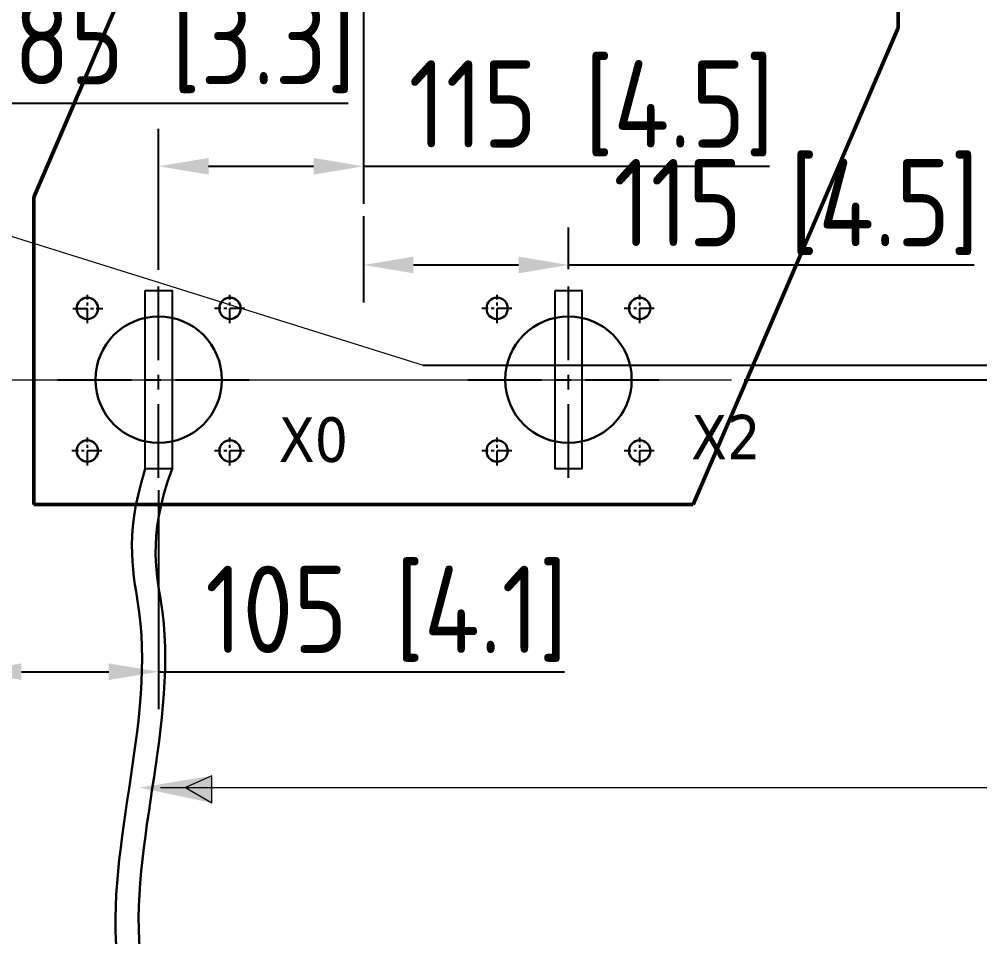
# Model space of a CAD drawing. Header units: millimetres. Extents: x 248233 to 259628, y -181361 to -174035.
# Drawn here: x 251104 to 251643, y -176645 to -176130 of the extents above; entities that cross this region are included whole.
import ezdxf

# ---------------------------------------------------------------- set-up
doc = ezdxf.new("R2010")
doc.units = ezdxf.units.MM
doc.header["$LTSCALE"] = 13
doc.linetypes.add('CENTER', pattern=[50.8, 31.75, -6.35, 6.35, -6.35])
doc.linetypes.add('CENTERX2', pattern=[101.6, 63.5, -12.7, 12.7, -12.7])
for name, color, linetype in [('1', 4, 'Continuous'), ('3中心线层', 1, 'CENTER'), ('粗实线', 4, 'Continuous')]:
    doc.layers.add(name, color=color, linetype=linetype)
for name, color, linetype, lineweight in [('2细实线', 3, 'Continuous', 20), ('标注、文本', 3, 'Continuous', 25), ('铁心', 3, 'Continuous', 0)]:
    doc.layers.add(name, color=color, linetype=linetype, lineweight=lineweight)
doc.styles.get("Standard").update_dxf_attribs({"font": 'gbenor.shx', "bigfont": 'gbcbig.shx'})
doc.styles.add('Tahoma$001', font='tahoma.ttf', dxfattribs={"height": 2.159784})
doc.dimstyles.new('英寸 1-10', dxfattribs={"dimscale": 14, "dimtxt": 3.5, "dimasz": 2, "dimexe": 1.5, "dimexo": 0.5, "dimgap": 0.5, "dimtad": 1, "dimtoh": 1, "dimdec": 1, "dimdsep": 46, "dimtxsty": 'Standard', "dimcen": 2.5, "dimclrd": 3, "dimclre": 3, "dimclrt": 3, "dimadec": 0, "dimazin": 2, "dimtfac": 1, "dimtdec": 1, "dimtmove": 0, "dimatfit": 2, "dimfxl": 1, "dimarcsym": 0})

# ---------------------------------------------------------------- blocks, each defined once
blk = doc.blocks.new('*D486')
at = {"layer": '2细实线', "color": 3, "linetype": 'ByBlock', "lineweight": -2, "transparency": 16777216}
for p, q in [((251077.04, -176133.66), (251077.04, -176198.22)), ((250992.04, -176141.66), (250992.04, -176198.22)), ((251020.04, -176177.22), (251049.04, -176177.22)), ((251077.04, -176177.22), (251288.49, -176177.22))]:
    blk.add_line(p, q, dxfattribs=at)
at = {"layer": '2细实线', "color": 3, "linetype": 'ByBlock', "transparency": 16777216}
for points in [[(251020.04, -176172.56), (251020.04, -176181.89), (250992.04, -176177.22)], [(251049.04, -176172.56), (251049.04, -176181.89), (251077.04, -176177.22)]]:
    blk.add_solid(points, dxfattribs=at)
at = {"layer": 'Defpoints', "color": 0, "linetype": 'ByBlock', "transparency": 16777216}
for p in [(251077.04, -176126.66), (250992.04, -176134.66), (251077.04, -176177.22)]:
    blk.add_point(p, dxfattribs=at)
at = {"layer": '2细实线', "color": 3, "linetype": 'ByBlock', "transparency": 16777216, "insert": (251196.76, -176144.7), "char_height": 49, "attachment_point": 5}
blk.add_mtext('85 [3.3]', dxfattribs=at)
blk = doc.blocks.new('*D487')
at = {"layer": '2细实线', "color": 3, "linetype": 'ByBlock', "lineweight": -2, "transparency": 16777216}
for p, q in [((251077.04, -176140.66), (251077.04, -176517.52)), ((251182.04, -176394.56), (251182.04, -176517.52)), ((251105.04, -176496.52), (251154.04, -176496.52)), ((251182.04, -176496.52), (251409.83, -176496.52))]:
    blk.add_line(p, q, dxfattribs=at)
at = {"layer": '2细实线', "color": 3, "linetype": 'ByBlock', "transparency": 16777216}
for points in [[(251105.04, -176491.86), (251105.04, -176501.19), (251077.04, -176496.52)], [(251154.04, -176491.86), (251154.04, -176501.19), (251182.04, -176496.52)]]:
    blk.add_solid(points, dxfattribs=at)
at = {"layer": 'Defpoints', "color": 0, "linetype": 'ByBlock', "transparency": 16777216}
for p in [(251077.04, -176133.66), (251182.04, -176387.56), (251182.04, -176496.52)]:
    blk.add_point(p, dxfattribs=at)
at = {"layer": '2细实线', "color": 3, "linetype": 'ByBlock', "transparency": 16777216, "insert": (251309.93, -176464), "char_height": 49, "attachment_point": 5}
blk.add_mtext('105 [4.1]', dxfattribs=at)
blk = doc.blocks.new('*D488')
at = {"layer": '2细实线', "color": 3, "linetype": 'ByBlock', "lineweight": -2, "transparency": 16777216}
for p, q in [((251297.04, -176094.56), (251297.04, -176233.74)), ((251182.04, -176270.94), (251182.04, -176191.74)), ((251210.04, -176212.74), (251269.04, -176212.74)), ((251297.04, -176212.74), (251524.83, -176212.74))]:
    blk.add_line(p, q, dxfattribs=at)
at = {"layer": '2细实线', "color": 3, "linetype": 'ByBlock', "transparency": 16777216}
for points in [[(251210.04, -176208.08), (251210.04, -176217.41), (251182.04, -176212.74)], [(251269.04, -176208.08), (251269.04, -176217.41), (251297.04, -176212.74)]]:
    blk.add_solid(points, dxfattribs=at)
at = {"layer": 'Defpoints', "color": 0, "linetype": 'ByBlock', "transparency": 16777216}
for p in [(251297.04, -176087.56), (251297.04, -176212.74), (251182.04, -176277.94)]:
    blk.add_point(p, dxfattribs=at)
at = {"layer": '2细实线', "color": 3, "linetype": 'ByBlock', "transparency": 16777216, "insert": (251424.93, -176180.22), "char_height": 49, "attachment_point": 5}
blk.add_mtext('115 [4.5]', dxfattribs=at)
blk = doc.blocks.new('*D489')
at = {"layer": '2细实线', "color": 3, "linetype": 'ByBlock', "lineweight": -2, "transparency": 16777216}
for p, q in [((251297.04, -176240.74), (251297.04, -176289.15)), ((251412.04, -176270.56), (251412.04, -176247.15)), ((251325.04, -176268.15), (251384.04, -176268.15)), ((251412.04, -176268.15), (251639.83, -176268.15))]:
    blk.add_line(p, q, dxfattribs=at)
at = {"layer": '2细实线', "color": 3, "linetype": 'ByBlock', "transparency": 16777216}
for points in [[(251325.04, -176263.48), (251325.04, -176272.82), (251297.04, -176268.15)], [(251384.04, -176263.48), (251384.04, -176272.82), (251412.04, -176268.15)]]:
    blk.add_solid(points, dxfattribs=at)
at = {"layer": 'Defpoints', "color": 0, "linetype": 'ByBlock', "transparency": 16777216}
for p in [(251297.04, -176233.74), (251412.04, -176268.15), (251412.04, -176277.56)]:
    blk.add_point(p, dxfattribs=at)
at = {"layer": '2细实线', "color": 3, "linetype": 'ByBlock', "transparency": 16777216, "insert": (251539.93, -176235.63), "char_height": 49, "attachment_point": 5}
blk.add_mtext('115 [4.5]', dxfattribs=at)
blk = doc.blocks.new('*D492')
at = {"layer": '2细实线', "color": 3, "linetype": 'ByBlock', "lineweight": -2, "transparency": 16777216}
for p, q in [((251510.65, -176332.56), (251792.16, -176332.56)), ((251771.16, -177104.56), (251771.16, -176360.56)), ((251659.04, -177132.56), (251792.16, -177132.56))]:
    blk.add_line(p, q, dxfattribs=at)
at = {"layer": '2细实线', "color": 3, "linetype": 'ByBlock', "transparency": 16777216}
for points in [[(251766.5, -176360.56), (251775.83, -176360.56), (251771.16, -176332.56)], [(251766.5, -177104.56), (251775.83, -177104.56), (251771.16, -177132.56)]]:
    blk.add_solid(points, dxfattribs=at)
at = {"layer": 'Defpoints', "color": 0, "linetype": 'ByBlock', "transparency": 16777216}
for p in [(251503.65, -176332.56), (251771.16, -176332.56), (251652.04, -177132.56)]:
    blk.add_point(p, dxfattribs=at)
at = {"layer": '2细实线', "color": 3, "linetype": 'ByBlock', "transparency": 16777216, "insert": (251738.64, -176732.56), "char_height": 49, "attachment_point": 5, "rotation": 90}
blk.add_mtext('800 [31.5]', dxfattribs=at)
blk = doc.blocks.new('*D493')
at = {"layer": '2细实线', "color": 3, "linetype": 'ByBlock', "lineweight": -2, "transparency": 16777216}
for p, q in [((251581.79, -176032.56), (251792.16, -176032.56)), ((251771.16, -176304.56), (251771.16, -176060.56)), ((251510.65, -176332.56), (251792.16, -176332.56))]:
    blk.add_line(p, q, dxfattribs=at)
at = {"layer": '2细实线', "color": 3, "linetype": 'ByBlock', "transparency": 16777216}
for points in [[(251766.5, -176060.56), (251775.83, -176060.56), (251771.16, -176032.56)], [(251766.5, -176304.56), (251775.83, -176304.56), (251771.16, -176332.56)]]:
    blk.add_solid(points, dxfattribs=at)
at = {"layer": 'Defpoints', "color": 0, "linetype": 'ByBlock', "transparency": 16777216}
for p in [(251574.79, -176032.56), (251771.16, -176032.56), (251503.65, -176332.56)]:
    blk.add_point(p, dxfattribs=at)
at = {"layer": '2细实线', "color": 3, "linetype": 'ByBlock', "transparency": 16777216, "insert": (251738.64, -176182.56), "char_height": 49, "attachment_point": 5, "rotation": 90}
blk.add_mtext('300 [11.8]', dxfattribs=at)

msp = doc.modelspace()

# ---------------------------------------------------------------- hatches: boundary and pattern name
at = {"layer": '铁心'}
for points in [[(251211.94, -176554.958), (251211.94, -176570.198), (251171.189, -176561.584)], [(251211.94, -176570.198), (251171.189, -176561.584), (251211.94, -176554.958)]]:
    msp.add_hatch(color=256, dxfattribs=at).paths.add_polyline_path(points)

# ---------------------------------------------------------------- linework, layer by layer
at = {"layer": '1', "color": 1, "linetype": 'CENTERX2', "lineweight": -3, "ltscale": 0.05}
for p, q in [((251182.035, -176387.564), (251182.035, -176275.996)), ((251412.035, -176387.564), (251412.035, -176277.564)), ((251125.467, -176332.564), (251238.604, -176332.564)), ((251355.627, -176332.564), (251468.444, -176332.564))]:
    msp.add_line(p, q, dxfattribs=at)
at = {"layer": '2细实线', "linetype": 'ByBlock'}
msp.add_line((250951.553, -176332.564), (251503.654, -176332.564), dxfattribs=at)
at = {"layer": '3中心线层', "ltscale": 0.02}
for p, q in [((251142.035, -176300.773), (251142.035, -176284.961)), ((251222.035, -176300.773), (251222.035, -176284.961)), ((251372.035, -176300.773), (251372.035, -176284.961)), ((251452.035, -176300.773), (251452.035, -176284.961)), ((251133.848, -176292.564), (251150.676, -176292.564)), ((251230.223, -176292.564), (251213.395, -176292.564)), ((251380.223, -176292.564), (251363.395, -176292.564)), ((251460.223, -176292.564), (251443.395, -176292.564)), ((251142.035, -176380.773), (251142.035, -176364.961)), ((251222.035, -176380.773), (251222.035, -176364.961)), ((251372.035, -176380.773), (251372.035, -176364.961)), ((251452.035, -176380.773), (251452.035, -176364.961)), ((251150.223, -176372.564), (251133.395, -176372.564)), ((251230.223, -176372.564), (251213.395, -176372.564)), ((251380.223, -176372.564), (251363.395, -176372.564)), ((251460.223, -176372.564), (251443.395, -176372.564))]:
    msp.add_line(p, q, dxfattribs=at)
at = {"layer": '标注、文本'}
msp.add_line((251330.525, -176324.468), (252024.959, -176324.468), dxfattribs=at)
at = {"layer": '标注、文本', "color": 4, "lineweight": 30}
for points in [[(251221.193, -176786.799), (251195.344, -176749.875), (251127.56, -176653.046), (251189.981, -176508.959), (251161.921, -176422.435), (251174.535, -176382.564)], [(251221.193, -176786.799), (251195.344, -176749.875), (251127.56, -176653.046), (251189.981, -176508.959), (251161.921, -176422.435), (251174.535, -176382.564)], [(251234.185, -176786.799), (251208.336, -176749.875), (251140.551, -176653.046), (251202.973, -176508.959), (251174.912, -176422.435), (251189.535, -176382.564)], [(251234.185, -176786.799), (251208.336, -176749.875), (251140.551, -176653.046), (251202.973, -176508.959), (251174.912, -176422.435), (251189.535, -176382.564)]]:
    msp.add_open_spline(points, degree=3, knots=[0, 0, 0, 0, 129.1518366, 338.6827242, 401.9191633, 401.9191633, 401.9191633, 401.9191633], dxfattribs=at)
at = {"layer": '粗实线', "lineweight": 50}
for p, q in [((251112.035, -176230.064), (251227.035, -175962.564)), ((251597.035, -176135.064), (251597.035, -175962.564)), ((251482.035, -176402.564), (251597.035, -176135.064)), ((251112.035, -176402.564), (251112.035, -176230.064)), ((251112.035, -176402.564), (251482.035, -176402.564))]:
    msp.add_line(p, q, dxfattribs=at)
at = {"layer": '粗实线'}
for points in [[(251174.535, -176282.564), (251189.535, -176282.564), (251189.535, -176382.564), (251174.535, -176382.564)], [(251404.535, -176282.564), (251419.535, -176282.564), (251419.535, -176382.564), (251404.535, -176382.564)]]:
    msp.add_lwpolyline(points, close=True, dxfattribs=at)
at = {"layer": '粗实线', "lineweight": 30}
for centre, radius in [((251142.035, -176292.564), 6), ((251222.035, -176292.564), 6), ((251372.035, -176292.564), 6), ((251452.035, -176292.564), 6), ((251182.035, -176332.564), 35.5), ((251412.035, -176332.564), 35.5), ((251142.035, -176372.564), 6), ((251222.035, -176372.564), 6), ((251372.035, -176372.564), 6), ((251452.035, -176372.564), 6)]:
    msp.add_circle(centre, radius, dxfattribs=at)
at = {"layer": '铁心'}
for points in [[(250979.004, -176214.327), (251330.525, -176324.468)], [(251183.091, -176561.595), (252024.959, -176561.595), (252024.959, -176561.595)]]:
    msp.add_lwpolyline(points, dxfattribs=at)
msp.add_lwpolyline([(251211.94, -176554.958), (251197.044, -176561.584), (251211.94, -176570.198)], close=True, dxfattribs=at)

# ---------------------------------------------------------------- texts
at = {"layer": '标注、文本', "style": 'Tahoma$001'}
for s, p in [('X2', (251480.889, -176377.309)), ('X0', (251249.411, -176378.69))]:
    msp.add_text(s, height=25, dxfattribs=at).set_placement(p)

# ---------------------------------------------------------------- dimensions: what is measured, and where the dimension line sits
at = {"layer": '2细实线', "linetype": 'ByBlock'}
dim = msp.add_linear_dim(base=(251771.164, -176032.564), p1=(251503.654, -176332.564), p2=(251574.785, -176032.564), angle=90, dimstyle='英寸 1-10', override={"dimtmove": 1}, dxfattribs=at)
dim.commit()
dim.dimension.update_dxf_attribs({"geometry": '*D493', "text_midpoint": (251738.643, -176182.564)})
for base, p1, p2, picture, middle in [((251077.035, -176177.223), (250992.035, -176134.663), (251077.035, -176126.656), '*D486', (251196.765, -176144.702)), ((251297.035, -176212.742), (251182.035, -176277.943), (251297.035, -176087.564), '*D488', (251424.931, -176180.221)), ((251182.035, -176496.523), (251077.035, -176133.656), (251182.035, -176387.564), '*D487', (251309.931, -176464.002)), ((251412.035, -176268.151), (251297.035, -176233.742), (251412.035, -176277.564), '*D489', (251539.931, -176235.63))]:
    dim = msp.add_linear_dim(base=base, p1=p1, p2=p2, dimstyle='英寸 1-10', dxfattribs=at)
    dim.commit()
    dim.dimension.update_dxf_attribs({"geometry": picture, "text_midpoint": middle})
dim = msp.add_linear_dim(base=(251771.164, -176332.564), p1=(251652.035, -177132.564), p2=(251503.654, -176332.564), angle=90, dimstyle='英寸 1-10', dxfattribs=at)
dim.commit()
dim.dimension.update_dxf_attribs({"geometry": '*D492', "text_midpoint": (251738.643, -176732.564)})

doc.saveas('drawing.dxf')
